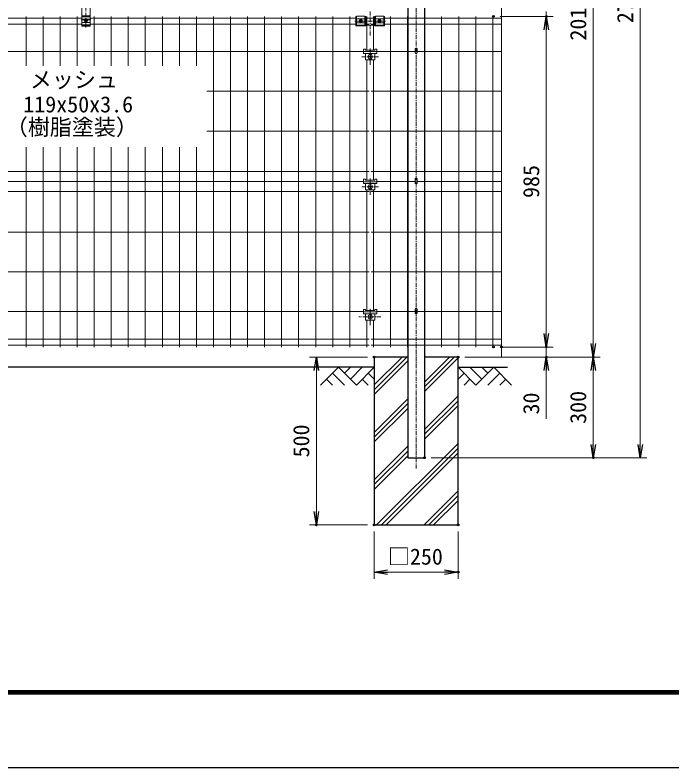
# Model space of a CAD drawing. Units: millimetres, scale not verified. Extents: x -4200 to 4200, y -2970 to 2970.
# Drawn here: x -2554 to -597, y -2970 to -727 of the extents above; entities that cross this region are included whole.
import ezdxf
from ezdxf.enums import TextEntityAlignment as Align

# ---------------------------------------------------------------- set-up
doc = ezdxf.new("R2010")
doc.units = ezdxf.units.MM
doc.header["$LTSCALE"] = 10
doc.header["$PDMODE"] = 32
doc.header["$PDSIZE"] = 5
doc.linetypes.add('USER1', pattern=[2, 1.25, -0.25, 0.25, -0.25])
for name, color, linetype, lineweight in [('0-1_D-TTL', 7, 'Continuous', 25), ('0-2_D-BMK', 2, 'USER1', 13), ('0-4_D-STR-DIM', 7, 'Continuous', 13), ('0-5_0', 7, 'Continuous', 25), ('0-7_D-STR-TXT', 7, 'Continuous', 13), ('0-8_D-STR3', 3, 'Continuous', 13), ('0-9_D-STR1', 1, 'Continuous', 25), ('0-B_D-BGD', 7, 'Continuous', 25), ('0-C_D-DCR-HCH', 7, 'Continuous', 13), ('0-D_D-STR4', 7, 'Continuous', 25), ('0-E_D-STR5', 7, 'Continuous', 9)]:
    doc.layers.add(name, color=color, linetype=linetype, lineweight=lineweight)
doc.layers.add('0-6_DEFPOINTS', color=7, linetype='Continuous')
doc.styles.add('ＭＳ ゴシック', font='')
doc.styles.get('ＭＳ ゴシック').set_extended_font_data('MS Gothic')

# ---------------------------------------------------------------- blocks, each defined once
blk = doc.blocks.new('_OPEN')
at = {"layer": '0-5_0'}
blk.add_line((0, 0), (-10, 0), dxfattribs=at)
blk.add_lwpolyline([(-10, 1.667), (0, 0), (-10, -1.667)], dxfattribs=at)

msp = doc.modelspace()

# ---------------------------------------------------------------- linework, layer by layer
at = {"layer": '0-1_D-TTL', "color": 2}
msp.add_lwpolyline([(-4199.68, 2970.23), (4200.32, 2970.23), (4200.32, -2969.77), (-4199.68, -2969.77)], close=True, dxfattribs=at)
at = {"layer": '0-1_D-TTL'}
for points in [[(-3929.68, 2750.23), (3930.32, 2750.23), (3930.32, -2749.77), (-3929.68, -2749.77)], [(-3927.18, 2747.73), (3927.82, 2747.73), (3927.82, -2747.27), (-3927.18, -2747.27)], [(-3924.68, 2745.23), (3925.32, 2745.23), (3925.32, -2744.77), (-3924.68, -2744.77)], [(-3922.18, 2742.73), (3922.82, 2742.73), (3922.82, -2742.27), (-3922.18, -2742.27)], [(-3919.68, 2740.23), (3920.32, 2740.23), (3920.32, -2739.77), (-3919.68, -2739.77)]]:
    msp.add_lwpolyline(points, close=True, dxfattribs=at)
at = {"layer": '0-2_D-BMK'}
for p, q in [((-1358.86, 694.65), (-1358.86, -2080.1)), ((-2342.81, -701.06), (-2342.81, -763.76)), ((-1495.79, -788.25), (-1495.79, -715.84)), ((-1523.77, -751.46), (-1523.77, -736.98)), ((-1467.77, -751.46), (-1467.77, -736.98)), ((-2328.14, -741.27), (-2357.49, -741.27)), ((-1541.57, -744.58), (-1449.97, -744.58)), ((-1495.75, -875.23), (-1495.75, -826.43)), ((-1520.78, -850.83), (-1470.78, -850.83)), ((-1495.75, -1262.72), (-1495.75, -1213.92)), ((-1520.78, -1238.32), (-1470.78, -1238.32)), ((-1495.75, -1650.65), (-1495.75, -1601.85)), ((-1464.44, -1626.25), (-1529.27, -1626.25))]:
    msp.add_line(p, q, dxfattribs=at)
at = {"layer": '0-4_D-STR-DIM'}
for p, q in [((-1104.51, 783.55), (-1104.51, -1745.8)), ((-690.96, -2005.8), (-690.96, 634.34)), ((-830.96, 229.2), (-830.96, -1705.8)), ((-970.96, -715.8), (-970.96, -730.8)), ((-1108.58, -730.8), (-950.96, -730.8)), ((-1108.58, -730.8), (-950.96, -730.8)), ((-970.96, -770.8), (-970.96, -810.8)), ((-970.96, -770.8), (-970.96, -1675.8)), ((-970.96, -1675.8), (-970.96, -1635.8)), ((-1108.58, -1715.8), (-950.96, -1715.8)), ((-1084.51, -1715.8), (-950.96, -1715.8)), ((-970.96, -1715.8), (-970.96, -1745.8)), ((-1503.86, -1745.8), (-1676.18, -1745.8)), ((-1213.86, -1745.8), (-810.96, -1745.8)), ((-1213.86, -1745.8), (-950.96, -1745.8)), ((-1213.86, -1745.8), (-810.96, -1745.8)), ((-1656.18, -1785.8), (-1656.18, -2205.8)), ((-970.96, -1785.8), (-970.96, -1929.96)), ((-830.96, -1785.8), (-830.96, -2005.8)), ((-1313.86, -2045.8), (-670.96, -2045.8)), ((-1313.86, -2045.8), (-810.96, -2045.8)), ((-1503.86, -2245.8), (-1676.18, -2245.8)), ((-1483.86, -2265.8), (-1483.86, -2406.4)), ((-1233.86, -2265.8), (-1233.86, -2406.4)), ((-1443.86, -2386.4), (-1273.86, -2386.4))]:
    msp.add_line(p, q, dxfattribs=at)
at = {"layer": '0-6_DEFPOINTS'}
for p in [(-1128.58, -730.8), (-1128.58, -730.8), (-970.96, -730.8), (-1128.58, -1715.8), (-1104.51, -1715.8), (-970.96, -1715.8), (-1483.86, -1745.8), (-1233.86, -1745.8), (-970.96, -1745.8), (-830.96, -1745.8), (-1333.86, -2045.8), (-830.96, -2045.8), (-1656.18, -2245.8), (-1483.86, -2245.8), (-1483.86, -2245.8), (-1233.86, -2245.8), (-1233.86, -2386.4)]:
    msp.add_point(p, dxfattribs=at)
at = {"layer": '0-8_D-STR3'}
for p, q in [((-2355.35, -703.48), (-2355.35, -759.91)), ((-2330.35, -703.48), (-2330.35, -759.91)), ((-2330.35, -732.21), (-2355.4, -732.21)), ((-2355.35, -738.64), (-2345.45, -738.64)), ((-2332.35, -729.12), (-2353.35, -729.12)), ((-2345.31, -738.39), (-2347.77, -742.64)), ((-2340.39, -738.39), (-2345.31, -738.39)), ((-2344.89, -739.92), (-2343.53, -741.28)), ((-2340.8, -739.92), (-2342.16, -741.28)), ((-2340.39, -738.39), (-2337.93, -742.64)), ((-2340.24, -738.64), (-2330.35, -738.64)), ((-1538.87, -731.41), (-1538.87, -759.21)), ((-1538.87, -731.41), (-1536.37, -731.41)), ((-1538.87, -732.82), (-1536.37, -732.82)), ((-1536.37, -730.42), (-1536.37, -756.63)), ((-1536.37, -730.42), (-1511.37, -730.42)), ((-1536.37, -738.17), (-1511.37, -738.17)), ((-1511.37, -730.42), (-1511.37, -756.63)), ((-1511.37, -731.41), (-1508.87, -731.41)), ((-1511.37, -732.82), (-1508.87, -732.82)), ((-1508.87, -759.21), (-1508.87, -731.41)), ((-1482.87, -735.65), (-1508.87, -735.65)), ((-1480.37, -731.41), (-1482.87, -731.41)), ((-1482.87, -759.21), (-1482.87, -731.41)), ((-1480.37, -732.82), (-1482.87, -732.82)), ((-1480.37, -730.42), (-1480.37, -756.63)), ((-1455.37, -730.42), (-1480.37, -730.42)), ((-1455.37, -738.17), (-1480.37, -738.17)), ((-1455.37, -730.42), (-1455.37, -756.63)), ((-1452.87, -731.41), (-1455.37, -731.41)), ((-1452.87, -732.82), (-1455.37, -732.82)), ((-1452.87, -731.41), (-1452.87, -759.21)), ((-2330.38, -755.93), (-2355.38, -755.93)), ((-2355.35, -748.59), (-2330.35, -748.59)), ((-2330.35, -757.87), (-2355.35, -757.87)), ((-2330.35, -759.91), (-2355.35, -759.91)), ((-2345.31, -746.9), (-2347.77, -742.64)), ((-2345.58, -740.6), (-2344.21, -741.96)), ((-2345.58, -744.69), (-2344.21, -743.33)), ((-2340.39, -746.9), (-2345.31, -746.9)), ((-2344.89, -745.37), (-2343.53, -744.01)), ((-2340.8, -745.37), (-2342.16, -744.01)), ((-2340.12, -740.6), (-2341.48, -741.96)), ((-2340.12, -744.69), (-2341.48, -743.33)), ((-2340.39, -746.9), (-2337.93, -742.64)), ((-1538.87, -758.02), (-1508.87, -758.02)), ((-1538.87, -759.21), (-1508.87, -759.21)), ((-1536.37, -750.12), (-1511.37, -750.12)), ((-1536.37, -756.63), (-1511.37, -756.63)), ((-1526.33, -740.32), (-1528.79, -744.58)), ((-1526.33, -748.84), (-1528.79, -744.58)), ((-1526.6, -742.53), (-1525.24, -743.9)), ((-1526.6, -746.63), (-1525.24, -745.26)), ((-1521.42, -740.32), (-1526.33, -740.32)), ((-1521.42, -748.84), (-1526.33, -748.84)), ((-1525.92, -741.85), (-1524.56, -743.21)), ((-1525.92, -747.31), (-1524.56, -745.94)), ((-1521.83, -741.85), (-1523.19, -743.21)), ((-1521.83, -747.31), (-1523.19, -745.94)), ((-1521.15, -742.53), (-1522.51, -743.9)), ((-1521.15, -746.63), (-1522.51, -745.26)), ((-1521.42, -740.32), (-1518.96, -744.58)), ((-1521.42, -748.84), (-1518.96, -744.58)), ((-1482.87, -756.63), (-1508.87, -756.63)), ((-1452.87, -758.02), (-1482.87, -758.02)), ((-1452.87, -759.21), (-1482.87, -759.21)), ((-1455.37, -750.12), (-1480.37, -750.12)), ((-1455.37, -756.63), (-1480.37, -756.63)), ((-1470.33, -740.32), (-1472.79, -744.58)), ((-1470.33, -748.84), (-1472.79, -744.58)), ((-1470.6, -742.53), (-1469.24, -743.9)), ((-1470.6, -746.63), (-1469.24, -745.26)), ((-1470.33, -740.32), (-1465.42, -740.32)), ((-1470.33, -748.84), (-1465.42, -748.84)), ((-1469.92, -741.85), (-1468.56, -743.21)), ((-1469.92, -747.31), (-1468.56, -745.94)), ((-1465.83, -741.85), (-1467.19, -743.21)), ((-1465.83, -747.31), (-1467.19, -745.94)), ((-1465.15, -742.53), (-1466.51, -743.9)), ((-1465.14, -746.63), (-1466.51, -745.26)), ((-1465.42, -740.32), (-1462.96, -744.58)), ((-1465.42, -748.84), (-1462.96, -744.58)), ((-1515.81, -828.53), (-1509.81, -828.53)), ((-1515.81, -828.53), (-1515.81, -841.33)), ((-1509.81, -828.53), (-1509.81, -831.43)), ((-1481.81, -828.53), (-1475.81, -828.53)), ((-1481.81, -828.53), (-1481.81, -831.43)), ((-1475.81, -828.53), (-1475.81, -841.33)), ((-1361.46, -827.63), (-1361.46, -839.8)), ((-1356.26, -827.63), (-1356.26, -839.8)), ((-1515.81, -835.83), (-1475.81, -835.83)), ((-1515.81, -841.33), (-1475.81, -841.33)), ((-1509.81, -831.43), (-1481.81, -831.43)), ((-1509.81, -841.33), (-1509.81, -860.33)), ((-1499.28, -850.33), (-1497.28, -850.33)), ((-1499.28, -851.33), (-1497.28, -851.33)), ((-1496.28, -847.33), (-1496.28, -849.33)), ((-1495.28, -847.33), (-1495.28, -849.33)), ((-1492.28, -850.33), (-1494.28, -850.33)), ((-1492.28, -851.33), (-1494.28, -851.33)), ((-1481.81, -841.33), (-1481.81, -860.33)), ((-1509.81, -860.33), (-1481.81, -860.33)), ((-1496.28, -854.33), (-1496.28, -852.33)), ((-1495.28, -854.33), (-1495.28, -852.33)), ((-1515.81, -1216.02), (-1509.81, -1216.02)), ((-1515.81, -1216.02), (-1515.81, -1228.82)), ((-1515.81, -1223.32), (-1475.81, -1223.32)), ((-1515.81, -1228.82), (-1475.81, -1228.82)), ((-1509.81, -1216.02), (-1509.81, -1218.92)), ((-1509.81, -1218.92), (-1481.81, -1218.92)), ((-1509.81, -1228.82), (-1509.81, -1247.82)), ((-1481.81, -1216.02), (-1475.81, -1216.02)), ((-1481.81, -1216.02), (-1481.81, -1218.92)), ((-1481.81, -1228.82), (-1481.81, -1247.82)), ((-1475.81, -1216.02), (-1475.81, -1228.82)), ((-1361.46, -1215.13), (-1361.46, -1227.3)), ((-1356.26, -1215.13), (-1356.26, -1227.3)), ((-1509.81, -1247.82), (-1481.81, -1247.82)), ((-1499.28, -1237.82), (-1497.28, -1237.82)), ((-1499.28, -1238.82), (-1497.28, -1238.82)), ((-1496.28, -1234.82), (-1496.28, -1236.82)), ((-1496.28, -1241.82), (-1496.28, -1239.82)), ((-1495.28, -1234.82), (-1495.28, -1236.82)), ((-1495.28, -1241.82), (-1495.28, -1239.82)), ((-1492.28, -1237.82), (-1494.28, -1237.82)), ((-1492.28, -1238.82), (-1494.28, -1238.82)), ((-1515.81, -1603.95), (-1515.81, -1616.75)), ((-1515.81, -1603.95), (-1509.81, -1603.95)), ((-1515.81, -1611.25), (-1475.81, -1611.25)), ((-1481.81, -1603.95), (-1475.81, -1603.95)), ((-1481.81, -1603.95), (-1481.81, -1606.85)), ((-1475.81, -1603.95), (-1475.81, -1616.75)), ((-1361.46, -1602.63), (-1361.46, -1614.8)), ((-1356.26, -1602.63), (-1356.26, -1614.8)), ((-1515.81, -1616.75), (-1475.81, -1616.75)), ((-1509.81, -1616.75), (-1509.81, -1635.75)), ((-1509.81, -1635.75), (-1481.81, -1635.75)), ((-1499.28, -1625.75), (-1497.28, -1625.75)), ((-1499.28, -1626.75), (-1497.28, -1626.75)), ((-1496.28, -1622.75), (-1496.28, -1624.75)), ((-1496.28, -1629.75), (-1496.28, -1627.75)), ((-1495.28, -1622.75), (-1495.28, -1624.75)), ((-1495.28, -1629.75), (-1495.28, -1627.75)), ((-1492.28, -1625.75), (-1494.28, -1625.75)), ((-1492.28, -1626.75), (-1494.28, -1626.75)), ((-1481.81, -1616.75), (-1481.81, -1635.75))]:
    msp.add_line(p, q, dxfattribs=at)
msp.add_lwpolyline([(-1509.81, -1603.95), (-1509.81, -1606.85), (-1481.81, -1606.85)], dxfattribs=at)
for centre, radius in [((-2342.85, -742.64), 4.26), ((-1523.87, -744.58), 4.26), ((-1467.87, -744.58), 4.26), ((-1495.78, -850.83), 6.5), ((-1495.78, -1238.32), 6.5), ((-1495.78, -1626.25), 6.5)]:
    msp.add_circle(centre, radius, dxfattribs=at)
for centre, radius, start, end in [((-2353.35, -727.12), 2, 180, 270), ((-2345.23, -740.26), 0.483, 44.99953, 224.99952), ((-2342.85, -741.44), 3.62, 57.53826, 122.46174), ((-2340.46, -740.26), 0.483, 315, 135), ((-2332.35, -727.12), 2, 270, 0), ((-1523.87, -743.29), 4, 4.65818, 175.34501), ((-1467.87, -743.29), 4, 4.65499, 175.34182), ((-2345.24, -745.03), 0.483, 135, 314.99998), ((-2342.85, -743.85), 3.62, 237.53826, 302.46174), ((-2344.89, -742.64), 0.965, 314.99999, 45), ((-2342.85, -740.6), 0.965, 225.00001, 314.99999), ((-2342.85, -744.69), 0.965, 45, 135), ((-2340.8, -742.64), 0.965, 135, 225.00001), ((-2340.46, -745.03), 0.483, 225.00001, 44.99999), ((-1523.87, -745.85), 4, 184.89555, 355.10576), ((-1526.26, -742.19), 0.483, 44.99953, 224.99952), ((-1526.26, -746.97), 0.483, 135, 314.99998), ((-1525.92, -744.58), 0.965, 314.99999, 45), ((-1523.87, -742.53), 0.965, 225.00001, 314.99999), ((-1523.87, -746.63), 0.965, 45, 135), ((-1521.83, -744.58), 0.965, 135, 225.00001), ((-1521.49, -742.19), 0.483, 315, 135), ((-1521.49, -746.97), 0.483, 225.00001, 44.99999), ((-1467.87, -745.85), 4, 184.89424, 355.10445), ((-1470.26, -742.19), 0.483, 45, 225), ((-1470.26, -746.97), 0.483, 135.00001, 314.99999), ((-1469.92, -744.58), 0.965, 314.99999, 45), ((-1467.87, -742.53), 0.965, 225.00001, 314.99999), ((-1467.87, -746.63), 0.965, 45, 135), ((-1465.83, -744.58), 0.965, 135, 225.00001), ((-1465.49, -742.19), 0.483, 315.00048, 135.00047), ((-1465.49, -746.97), 0.483, 225.00002, 45), ((-1499.28, -850.83), 0.5, 90.00001, 270), ((-1497.28, -849.33), 1, 270, 0.00001), ((-1497.28, -852.33), 1, 0, 90), ((-1495.78, -847.33), 0.5, 0, 179.99999), ((-1494.28, -849.33), 1, 180.00001, 270), ((-1494.28, -852.33), 1, 90, 180.00001), ((-1492.28, -850.83), 0.5, 270.00049, 90.00046), ((-1358.86, -839.8), 2.6, 180, 0), ((-1495.78, -854.33), 0.5, 180.00002, 0.00001), ((-1358.86, -1227.3), 2.6, 180, 0), ((-1499.28, -1238.32), 0.5, 90.00001, 270), ((-1497.28, -1236.82), 1, 270, 0.00001), ((-1497.28, -1239.82), 1, 0, 90), ((-1495.78, -1234.82), 0.5, 0, 179.99999), ((-1495.78, -1241.82), 0.5, 180.00002, 0.00001), ((-1494.28, -1236.82), 1, 180.00001, 270), ((-1494.28, -1239.82), 1, 90, 180.00001), ((-1492.28, -1238.32), 0.5, 270.00049, 90.00046), ((-1358.86, -1614.8), 2.6, 180, 0), ((-1499.28, -1626.25), 0.5, 90.00001, 270), ((-1497.28, -1624.75), 1, 270, 0.00001), ((-1497.28, -1627.75), 1, 0, 90), ((-1495.78, -1622.75), 0.5, 0, 179.99999), ((-1495.78, -1629.75), 0.5, 180.00002, 0.00001), ((-1494.28, -1624.75), 1, 180.00001, 270), ((-1494.28, -1627.75), 1, 90, 180.00001), ((-1492.28, -1626.25), 0.5, 270.00049, 90.00046)]:
    msp.add_arc(centre, radius, start, end, dxfattribs=at)
for centre in [(-1358.83, -827.65), (-1358.86, -1215.15), (-1358.86, -1602.65)]:
    msp.add_ellipse(centre, major_axis=(-2.6, 0), ratio=0.649974, start_param=3.1415927, end_param=6.2831853, dxfattribs=at)
at = {"layer": '0-9_D-STR1'}
for p, q in [((-1383.86, 647.67), (-1383.86, -2045.8)), ((-1333.86, 647.67), (-1333.86, -2045.8)), ((-1383.86, -2045.8), (-1333.86, -2045.8))]:
    msp.add_line(p, q, dxfattribs=at)
at = {"layer": '0-B_D-BGD'}
for p, q in [((-1483.86, -1775.8), (-3233.86, -1775.8)), ((-1233.86, -1775.8), (-1086.19, -1775.8))]:
    msp.add_line(p, q, dxfattribs=at)
at = {"layer": '0-C_D-DCR-HCH'}
for p, q in [((-1483.86, -1828.79), (-1400.87, -1745.8)), ((-1483.86, -1842.94), (-1386.72, -1745.8)), ((-1333.86, -1834.36), (-1245.3, -1745.8)), ((-1333.86, -1820.22), (-1259.45, -1745.8)), ((-1333.86, -1848.5), (-1233.86, -1748.5)), ((-1483.86, -1857.08), (-1383.86, -1757.08)), ((-1590.28, -1775.8), (-1643.49, -1829.02)), ((-1608.02, -1793.54), (-1572.38, -1829.02)), ((-1590.28, -1775.8), (-1537.07, -1829.02)), ((-1572.54, -1793.54), (-1554.81, -1775.8)), ((-1554.81, -1811.28), (-1519.33, -1775.8)), ((-1537.07, -1829.02), (-1483.86, -1775.8)), ((-1501.59, -1793.54), (-1483.86, -1811.2)), ((-1180.65, -1829.02), (-1233.86, -1775.8)), ((-1216.12, -1793.54), (-1233.86, -1811.2)), ((-1162.91, -1811.28), (-1198.38, -1775.8)), ((-1127.43, -1775.8), (-1180.65, -1829.02)), ((-1145.08, -1793.63), (-1162.91, -1775.8)), ((-1109.7, -1793.54), (-1145.33, -1829.02)), ((-1127.43, -1775.8), (-1074.22, -1829.02)), ((-1625.76, -1811.28), (-1607.94, -1829.02)), ((-1519.33, -1811.28), (-1501.51, -1829.02)), ((-1198.38, -1811.28), (-1216.2, -1829.02)), ((-1091.96, -1811.28), (-1109.78, -1829.02)), ((-1483.86, -1970.22), (-1383.86, -1870.22)), ((-1333.86, -1961.64), (-1233.86, -1861.64)), ((-1333.86, -1975.78), (-1233.86, -1875.78)), ((-1483.86, -1984.36), (-1383.86, -1884.36)), ((-1483.86, -1998.5), (-1383.86, -1898.5)), ((-1333.86, -1989.92), (-1233.86, -1889.92)), ((-1483.86, -2111.64), (-1383.86, -2011.64)), ((-1476.6, -2245.8), (-1233.86, -2003.06)), ((-1462.46, -2245.8), (-1233.86, -2017.2)), ((-1483.86, -2125.78), (-1383.86, -2025.78)), ((-1483.86, -2139.92), (-1383.86, -2039.92)), ((-1448.32, -2245.8), (-1233.86, -2031.34)), ((-1335.18, -2245.8), (-1233.86, -2144.48)), ((-1321.04, -2245.8), (-1233.86, -2158.62)), ((-1306.9, -2245.8), (-1233.86, -2172.76))]:
    msp.add_line(p, q, dxfattribs=at)
at = {"layer": '0-D_D-STR4'}
msp.add_lwpolyline([(-1383.86, -1745.8), (-1483.86, -1745.8), (-1483.86, -2245.8), (-1233.86, -2245.8), (-1233.86, -1745.8), (-1333.86, -1745.8)], dxfattribs=at)
at = {"layer": '0-E_D-STR5'}
for p, q in [((-3455.37, -736.2), (-2355.35, -736.2)), ((-2521.28, -730.8), (-2521.28, -878.5)), ((-2470.51, -730.8), (-2470.51, -878.5)), ((-2419.75, -730.8), (-2419.75, -878.5)), ((-2368.98, -730.8), (-2368.98, -878.5)), ((-2330.35, -736.2), (-1536.3, -736.2)), ((-2318.21, -730.8), (-2318.21, -878.5)), ((-2267.44, -730.8), (-2267.44, -878.5)), ((-2216.67, -730.8), (-2216.67, -878.5)), ((-2165.9, -730.8), (-2165.9, -878.5)), ((-2115.13, -730.8), (-2115.13, -878.5)), ((-2064.36, -730.8), (-2064.36, -878.5)), ((-2013.59, -730.8), (-2013.59, -878.5)), ((-1962.82, -730.8), (-1962.82, -1715.8)), ((-1912.05, -730.8), (-1912.05, -1715.8)), ((-1861.28, -730.8), (-1861.28, -1715.8)), ((-1810.51, -730.8), (-1810.51, -1715.8)), ((-1759.75, -730.8), (-1759.75, -1715.8)), ((-1708.98, -730.8), (-1708.98, -1715.8)), ((-1658.21, -730.8), (-1658.21, -1715.8)), ((-1607.44, -730.8), (-1607.44, -1715.8)), ((-1556.62, -730.8), (-1556.62, -1715.8)), ((-1511.37, -736.2), (-1498.81, -736.2)), ((-1505.85, -730.8), (-1505.85, -831.43)), ((-1492.81, -736.2), (-1480.37, -736.2)), ((-1485.9, -730.8), (-1485.9, -831.43)), ((-1455.3, -736.2), (-1104.51, -736.2)), ((-1435.13, -730.8), (-1435.13, -1715.8)), ((-1384.36, -730.8), (-1384.36, -1715.8)), ((-1333.59, -730.8), (-1333.59, -1715.8)), ((-1282.82, -730.8), (-1282.82, -1715.8)), ((-1232.05, -730.8), (-1232.05, -1715.8)), ((-1181.28, -730.8), (-1181.28, -1715.8)), ((-1130.51, -730.8), (-1130.51, -1715.8)), ((-3455.33, -753.83), (-2355.35, -753.83)), ((-2330.35, -753.83), (-1536.3, -753.83)), ((-1511.37, -753.83), (-1498.81, -753.83)), ((-1492.81, -753.83), (-1480.37, -753.83)), ((-1455.3, -753.83), (-1104.51, -753.83)), ((-3356.26, -835.37), (-1515.81, -835.37)), ((-1475.81, -835.37), (-1361.46, -835.37)), ((-1356.26, -835.37), (-1104.51, -835.37)), ((-1505.85, -860.33), (-1505.85, -1218.92)), ((-1485.9, -860.33), (-1485.9, -1218.92)), ((-1982.15, -953.85), (-1498.81, -953.85)), ((-1492.81, -953.85), (-1104.51, -953.85)), ((-1982.15, -1072.35), (-1498.81, -1072.35)), ((-1492.81, -1072.35), (-1104.51, -1072.35)), ((-2521.28, -1120.88), (-2521.28, -1715.8)), ((-2470.51, -1120.88), (-2470.51, -1715.8)), ((-2419.75, -1120.88), (-2419.75, -1715.8)), ((-2368.98, -1120.88), (-2368.98, -1715.8)), ((-2318.21, -1120.88), (-2318.21, -1715.8)), ((-2267.44, -1120.88), (-2267.44, -1715.8)), ((-2216.67, -1120.88), (-2216.67, -1715.8)), ((-2165.9, -1120.88), (-2165.9, -1715.8)), ((-2115.13, -1120.88), (-2115.13, -1715.8)), ((-2064.36, -1120.88), (-2064.36, -1715.8)), ((-2013.59, -1120.88), (-2013.59, -1715.8)), ((-3632.43, -1193.35), (-1498.81, -1193.35)), ((-1492.81, -1193.35), (-1104.51, -1193.35)), ((-3356.26, -1222.87), (-1515.81, -1222.87)), ((-1475.81, -1222.87), (-1361.46, -1222.87)), ((-1356.26, -1222.87), (-1104.51, -1222.87)), ((-3492.81, -1252.35), (-1498.81, -1252.35)), ((-1505.85, -1247.82), (-1505.85, -1606.85)), ((-1492.81, -1252.35), (-1104.51, -1252.35)), ((-1485.9, -1247.82), (-1485.9, -1606.85)), ((-3492.81, -1373.52), (-1498.81, -1373.52)), ((-1492.81, -1373.52), (-1104.51, -1373.52)), ((-3492.81, -1492.16), (-1498.81, -1492.16)), ((-1492.81, -1492.16), (-1104.51, -1492.16)), ((-3356.26, -1610.4), (-1515.81, -1610.4)), ((-1475.81, -1610.4), (-1361.46, -1610.4)), ((-1356.26, -1610.4), (-1104.51, -1610.4)), ((-1505.85, -1635.75), (-1505.85, -1715.8)), ((-1485.9, -1635.75), (-1485.9, -1715.8)), ((-3492.81, -1692.78), (-1498.81, -1692.78)), ((-1492.81, -1692.78), (-1104.51, -1692.78)), ((-3492.81, -1710.4), (-1498.81, -1710.4)), ((-1492.81, -1710.4), (-1104.51, -1710.4))]:
    msp.add_line(p, q, dxfattribs=at)

# ---------------------------------------------------------------- block references
at = {"layer": '0-4_D-STR-DIM', "xscale": 4, "yscale": 4}
for p, rotation in [((-970.96, -730.8), 90), ((-970.96, -730.8), 90), ((-970.96, -1715.8), 270), ((-970.96, -1715.8), 270), ((-830.96, -1745.8), 270), ((-1656.18, -1745.8), 90), ((-970.96, -1745.8), 90), ((-830.96, -1745.8), 90), ((-830.96, -2045.8), 270), ((-690.96, -2045.8), 270), ((-1656.18, -2245.8), 270), ((-1483.86, -2386.4), 180)]:
    msp.add_blockref('_OPEN', p, dxfattribs=dict(at, rotation=rotation))
msp.add_blockref('_OPEN', (-1233.86, -2386.4), dxfattribs=at)

# ---------------------------------------------------------------- texts
at = {"layer": '0-4_D-STR-DIM', "style": 'ＭＳ ゴシック'}
for s, p in [('2720', (-697.71, -750.98)), ('2015', (-837.71, -802.9)), ('985', (-977.71, -1271.78)), ('30', (-977.71, -1916.77)), ('300', (-837.71, -1944.68)), ('500', (-1662.92, -2044.68))]:
    msp.add_text(s, height=48.09, rotation=90, dxfattribs=at).set_placement(p, align=Align.BOTTOM_LEFT)
msp.add_text('□250', height=48.09, dxfattribs=at).set_placement((-1443.01, -2378.64), align=Align.BOTTOM_LEFT)
at = {"layer": '0-7_D-STR-TXT', "style": 'ＭＳ ゴシック'}
for s, p in [('メッシュ', (-2509.89, -957.78)), ('119x50x3.6', (-2529.44, -1031.37)), ('（樹脂塗装）', (-2581.62, -1098.96))]:
    msp.add_text(s, height=48.09, dxfattribs=at).set_placement(p, align=Align.BOTTOM_LEFT)

doc.saveas('drawing.dxf')
